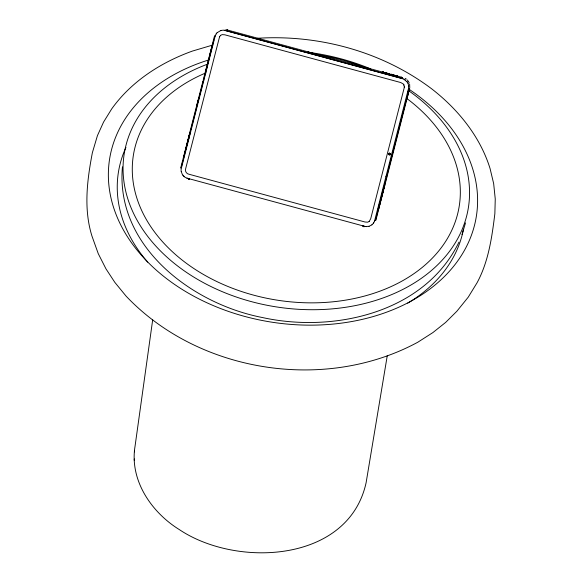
<?xml version="1.0" encoding="UTF-8"?>
<svg xmlns="http://www.w3.org/2000/svg" width="582" height="582" viewBox="0 0 582 582"><rect width="100%" height="100%" fill="white"/><g stroke="black" fill="none" stroke-linecap="round" stroke-linejoin="round"><path stroke-width="0.87" d="M379.471 204.02L379.224 205.002L379.493 203.991M383.305 189.259L383.232 189.616M393.628 149.996L393.439 150.622L393.548 150.105M363.99 226.842C362.884 225.903 361.975 226.26 364.056 226.449M387.241 355.835L366.114 482.696C348.596 562.707 236.903 568.054 179.532 529.729L179.38 529.627C151.451 512.386 129.364 480.201 135.046 446.241L152.695 319.751M134.267 460.304L134.304 458.936M134.493 451.865L134.529 450.49M227.147 30.242C223.786 30.802 227.838 28.627 225.721 30.373M122.438 166.852C115.265 246.179 191.711 303.775 262.3 317.51C333.682 333.231 424.649 312.934 458.958 242.127M188.954 179.321C187.135 177.35 188.437 179.925 189.456 178.965M227.606 30.06L401.354 77.159M389.038 73.805L389.438 73.688M397.797 76.075L390.959 74.481L397.702 76.111M390.086 154.696C389.329 155.721 390.849 153.262 390.158 153.517M208.785 59.931A185.6 136.181 8.7 0 0 141.79 255.673A185.6 136.181 8.7 0 0 418.698 296.675A185.6 136.181 8.7 0 0 409.626 89.664L409.488 89.192M409.553 89.628L409.641 88.973M227.591 30.017L227.002 30.701M206.901 67.607L206.668 68.261L206.901 67.301M382.898 192.286L382.614 193.268L382.883 192.249M400.874 77.493L400.765 77.864L400.925 77.391M184.894 152.244L185.178 151.269L184.967 152.193M185.28 150.803L185.374 150.258M210.975 50.387L211.251 49.412L211.026 50.372M404.257 87.576L404.337 86.885M186.931 145.551L186.764 145.813M188.663 138.785L188.808 138.014L188.561 138.822M189.877 134.1L189.972 133.554L189.747 134.144M205.686 71.157L205.948 70.146L205.861 70.691M207.563 63.7L207.847 62.747L207.614 63.707M209.091 59.037L209.222 58.367L208.974 59.08M210.262 54.468L210.364 53.922L210.153 54.446M211.295 50.358L211.499 49.477L211.23 50.299M409.772 87.773L409.633 84.208M207.796 63.729L208.072 62.812M381.494 196.032L381.77 195.115L381.516 196.119M203.424 79.872C204.428 80.221 202.31 82.011 203.409 80.738M197.072 104.476L198.593 98.904L198.477 99.711M188.321 138.807L188.59 137.934L188.415 138.778M206.093 70.757L206.195 70.226L205.984 70.742M185.149 152.157L185.374 151.385M188.204 140.189L188.284 139.876M206.326 68.858L206.05 69.68L206.326 68.669M378.358 208.611L378.125 209.404L378.293 208.552M382.527 192.344L382.287 193.137L382.352 192.62M186.422 147.559L186.553 147.028M187.637 142.859L187.433 143.441L187.68 142.437M404.264 87.576L370.719 218.701L369.17 221.48M208.036 63.176L207.876 63.7M382.658 191.434L382.912 190.663L382.701 191.587M407.516 96.648L407.626 96.954M402.613 77.646L402.009 78.206L400.765 77.864L402.031 78.192L402.613 77.537L401.311 77.435M184.21 154.819L184.21 155.154M208.727 59.073L208.974 58.302L208.836 59.037M382.098 194.046L382.148 193.631M186.073 147.537L186.32 146.824L186.175 147.559M187.091 144.518L187.113 144.809M184.778 153.037L184.538 153.757L184.778 152.775M186.626 145.827L186.706 145.362L186.516 146.184M207.498 64.828L207.498 65.177M380.061 201.576L379.981 202.063L380.133 201.721M382.309 194.25L382.236 194.737L382.505 193.726L381.85 196.221L382.119 195.21L381.945 195.676M391.111 159.592L391.162 159.424M189.499 134.144L189.725 133.489L189.623 134.1M208.64 60.383L208.669 60.637M383.473 188.233L383.393 188.713L383.567 188.313M383.822 186.887L384.047 186.225L383.836 187.149M180.682 168.082L202.958 81.087M214.467 36.128L203.278 79.843L203.693 79.989M198.266 100.526L197.225 104.447M181.148 167.725L182.952 160.697M183.388 158.988L184.749 153.663M185.178 151.997L185.876 149.268M188.801 137.847L186.291 147.632L186.524 146.919M189.201 136.275L190.547 131.03M190.991 129.284L191.725 126.425M192.111 124.912L197.48 103.945M198.025 101.821L203.518 80.36M203.642 79.865L213.827 40.093M214.263 38.39L214.933 35.771M375.426 220.607L386.615 176.906C385.4 176.928 386.666 175.247 387.394 175.269M407.749 92.975L408.608 89.592M381.217 197.051L381.123 197.596L381.341 197.007M387.03 175.138L386.943 176.499L386.135 176.804M409.67 88.333L387.401 175.291L386.906 175.662L409.204 88.697M407.756 95.448L409.357 88.871L407.196 97.136L407.538 96.292M375.892 220.243L387.081 176.542L386.63 176.899M209.906 54.446L210.117 53.857L210.015 54.468M206.908 66.173L206.886 66.595M185.36 151.749L185.214 152.215M380.548 200.106C380.846 198.578 380.061 201.794 380.526 199.786M380.926 198.629L380.904 198.309M379.77 203.125L379.755 202.798M211.564 48.415L211.361 48.946L211.564 48.066M208.058 61.67L208.08 61.998M210.946 51.361L210.844 51.973L210.982 51.631M209.811 55.799L209.811 56.178M190.038 132.492L189.848 133.016L190.038 132.136M215.224 35.873L181.184 168.933A8.454 8.323 52.3 0 0 181.148 170.941L181.235 171.552M374.575 220.934L408.491 88.573L408.666 86.063L408.091 83.597M207.374 64.777C206.857 66.166 207.818 63.314 207.287 64.697M187.695 141.23L187.695 141.622M184.188 156.311L184.014 156.776L184.203 155.896M465.535 222.877L461.984 234.611M209.236 57.101L209.222 57.545M188.844 136.741L188.692 137.468L188.866 137.068M212.124 46.793L211.972 47.52L212.124 47.186M210.393 52.991L210.218 53.391L210.408 52.555M189.456 135.315L189.31 136.043L189.456 135.708M378.598 207.687L378.737 206.952L378.598 207.294M374.582 220.927L373.746 222.761M215.209 35.88L216.184 33.872M188.961 179.278L189.456 178.885M400.86 77.588L401.384 77.035M219.574 36.753L185.702 168.496C184.727 171.035 186.407 173.865 189.085 174.265L365.023 222.004L367.671 222.186L369.17 221.48M219.567 36.761L220.643 35.327M209.476 56.345L209.738 55.334L209.462 56.338M373.338 223.357L373.753 222.753M216.177 33.88L217.122 32.687M308.074 52.067L308.307 51.871M320.195 55.275L319.824 55.254M320.224 55.545L308.664 52.234M373.346 223.35L371.891 224.848M217.115 32.694L220.934 30.453M388.987 153.357L389.605 153.204L389.082 153.299M227.155 30.228L227.606 29.886M203.547 80.774L203.373 81.24M386.499 175.568L386.906 175.662M371.898 224.841L369.068 226.311M220.643 35.335L222.142 34.622L224.79 34.804L400.729 82.535L403.522 84.143L404.337 86.893M389.904 154.827L389.998 154.768A0.866 0.851 52.3 0 0 390.275 153.699L390.078 153.444A0.866 0.851 52.3 0 0 389.285 153.219L389.176 153.255M391.751 74.314L391.33 74.423M389.816 154.863L389.714 154.899A0.866 0.851 52.3 0 1 388.907 154.681L388.827 154.608M369.075 226.303L365.241 226.5M220.927 30.46L223.132 30.177A9.305 9.167 52.3 0 1 224.252 30.264L403.806 79.05M212.808 45.025L192.358 51.092C160.887 62.405 131.416 81.349 111.759 108.819L103.581 122.045L97.434 135.628L92.371 152.702C87.125 180.144 83.452 209.011 92.007 236.219L98.249 253.643L105.953 268.819L114.829 282.365L126.083 296.122C198.768 372.807 325.112 392.472 417.905 342.165L432.921 332.555L445.637 322.413L456.826 311.29L468.234 297.162L477.036 282.823C488.56 261.58 491.928 237.347 494.86 213.725L495.253 199.008L493.66 183.592L490.059 168.511C480.063 136.37 458.019 109.278 431.699 88.85L431.575 88.762C382.199 51.572 318.921 34.389 257.491 38.274M382.723 72.059L389.307 73.798M383.247 71.972L382.636 71.979L383.356 72.037M391.65 74.256L391.279 74.22M366.224 226.616L366.675 226.631M382.811 72.146L388.027 73.528M319.86 55.588L310.337 53.042M224.245 30.279L224.827 30.38M308.307 51.885L308.94 52.031M319.824 55.239L319.373 55.152M186.924 178.136L365.256 226.493M362.877 225.874L364.688 226.369M225.649 30.599L402.664 78.635M187.615 178.332L186.931 178.128A9.247 9.108 52.3 0 1 185.578 177.539L184.37 176.761M319.467 54.875L320.056 55.072M308.664 52.249L308.074 52.053M308.584 52.562L307.994 52.38M403.799 79.065L407.385 82.251M405.218 78.359L406.331 79.108M404.883 79.669L405.399 80.047M181.242 171.545L182.348 174.476L184.385 176.753M183.468 175.931L183.868 176.317M407.313 79.981L408.477 81.495M182.894 175.247L183.192 175.626M406.702 81.305L407.065 81.771M407.393 82.244L407.618 82.659M388.769 154.514L388.718 154.412A0.866 0.851 52.3 0 1 388.994 153.357M407.626 82.651L408.084 83.604M408.731 81.924L409.233 82.957M403.843 84.601L404.083 85.103M408.608 85.649L408.659 86.071M463.476 229.155A174.884 128.316 8.7 0 1 407.684 303.178M147.712 262.162A174.884 128.316 8.7 0 1 125.952 147.406M309.151 52.395A185.6 136.181 8.7 0 1 370.327 68.734M408.797 90.821A174.171 127.793 8.7 0 1 415.053 282.517A174.171 127.793 8.7 0 1 157.984 248.39A174.171 127.793 8.7 0 1 207.658 64.115M317.983 54.73A174.171 127.793 8.7 0 1 365.911 67.89M406.505 98.271A164.91 120.998 8.7 0 1 408.164 277.454A164.91 120.998 8.7 0 1 167.39 246.899A164.91 120.998 8.7 0 1 206.028 72.823M206.719 67.199L206.443 68.196L206.719 67.199M208.32 60.739L208.596 59.786L208.371 60.746M211.739 47.397L212.015 46.451L211.739 47.397M380.33 202.092L380.613 201.146L380.33 202.092M381.763 196.694L381.472 197.691L381.763 196.694M384.506 185.774L384.789 184.821L384.506 185.774M184.058 155.721L183.767 156.718L184.058 155.721M185.949 148.323L185.658 149.319L185.949 148.323M187.091 143.878L186.8 144.867L187.091 143.878M187.469 142.386L187.193 143.39L187.469 142.386M188.226 139.425L187.935 140.422L188.226 139.425M189.361 134.988L189.077 135.984L189.361 134.988M210.888 50.91L210.611 51.914L210.888 50.91M379.202 206.472L379.486 205.562L379.231 206.545M381.086 199.088L381.377 198.178L381.086 199.088M382.992 191.667L383.254 190.765L382.992 191.667M384.127 187.237L384.411 186.327L384.127 187.237M378.438 209.433L378.707 208.531L378.438 209.433M379.108 207.09L378.853 208.036L379.108 207.09M379.864 204.122L379.573 205.097L379.864 204.122M380.242 202.645L379.966 203.62L380.242 202.645M380.715 200.564L380.977 199.662L380.715 200.564M383.363 190.205L383.654 189.288L383.363 190.205M383.749 188.713L384.033 187.804L383.749 188.713"/></g></svg>
